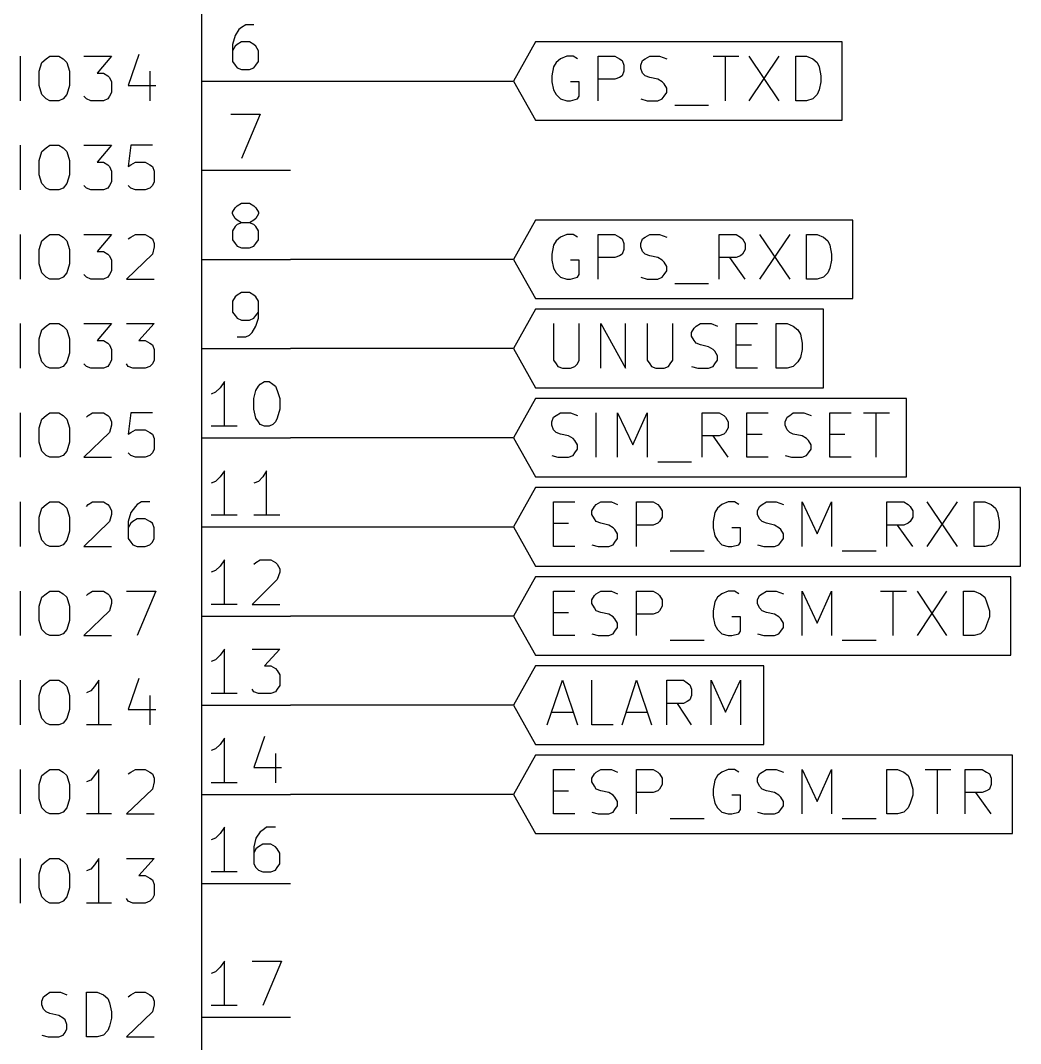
# Model space of a CAD drawing. Extents: x 10 to 410, y -287 to -10.
# Drawn here: x 147.24 to 175.74, y -230.62 to -201.47 of the extents above; entities that cross this region are included whole.
import ezdxf

# ---------------------------------------------------------------- set-up
doc = ezdxf.new("R2010")
doc.units = 0
doc.header["$MEASUREMENT"] = 0
for name, color, linetype in [('CYAN2', 4, 'CONTINUOUS'), ('GREEN2', 3, 'CONTINUOUS'), ('RED2', 1, 'CONTINUOUS')]:
    doc.layers.add(name, color=color, linetype=linetype)

msp = doc.modelspace()

# ---------------------------------------------------------------- linework, layer by layer
at = {"layer": 'CYAN2', "linetype": 'CONTINUOUS'}
for p, q in [((147.244, -203.759), (147.244, -202.489)), ((147.853, -202.667), (147.98, -202.565)), ((147.98, -202.565), (148.082, -202.489)), ((148.082, -202.489), (148.336, -202.489)), ((148.336, -202.489), (148.463, -202.565)), ((148.463, -202.565), (148.565, -202.667)), ((149.047, -202.489), (149.835, -202.489)), ((149.835, -202.489), (149.428, -202.971)), ((150.622, -202.438), (150.317, -203.327)), ((147.777, -202.921), (147.853, -202.667)), ((148.565, -202.667), (148.641, -202.921)), ((147.777, -203.327), (147.777, -202.921)), ((148.641, -202.921), (148.641, -203.327)), ((149.428, -202.971), (149.606, -202.971)), ((149.606, -202.971), (149.733, -203.048)), ((149.733, -203.048), (149.784, -203.098)), ((149.784, -203.098), (149.835, -203.225)), ((150.927, -202.921), (150.927, -203.759)), ((147.853, -203.581), (147.777, -203.327)), ((148.641, -203.327), (148.565, -203.581)), ((149.835, -203.225), (149.835, -203.53)), ((150.317, -203.327), (151.105, -203.327)), ((147.98, -203.708), (147.853, -203.581)), ((148.082, -203.759), (147.98, -203.708)), ((148.463, -203.708), (148.336, -203.759)), ((148.565, -203.581), (148.463, -203.708)), ((149.123, -203.708), (149.047, -203.632)), ((149.25, -203.759), (149.123, -203.708)), ((149.733, -203.708), (149.606, -203.759)), ((149.784, -203.632), (149.733, -203.708)), ((149.835, -203.53), (149.784, -203.632)), ((148.336, -203.759), (148.082, -203.759)), ((149.606, -203.759), (149.25, -203.759)), ((147.244, -206.299), (147.244, -205.029)), ((147.853, -205.207), (147.98, -205.105)), ((147.98, -205.105), (148.082, -205.029)), ((148.082, -205.029), (148.336, -205.029)), ((148.336, -205.029), (148.463, -205.105)), ((148.463, -205.105), (148.565, -205.207)), ((149.047, -205.029), (149.835, -205.029)), ((149.835, -205.029), (149.428, -205.511)), ((150.393, -205.029), (150.317, -205.638)), ((151.003, -205.029), (150.393, -205.029)), ((147.777, -205.461), (147.853, -205.207)), ((147.777, -205.867), (147.777, -205.461)), ((148.565, -205.207), (148.641, -205.461)), ((148.641, -205.461), (148.641, -205.867)), ((149.428, -205.511), (149.606, -205.511)), ((149.606, -205.511), (149.733, -205.588)), ((149.733, -205.588), (149.784, -205.638)), ((149.784, -205.638), (149.835, -205.765)), ((149.835, -205.765), (149.835, -206.07)), ((150.317, -205.638), (150.393, -205.588)), ((150.393, -205.588), (150.52, -205.511)), ((150.52, -205.511), (150.8, -205.511)), ((150.8, -205.511), (150.927, -205.588)), ((150.927, -205.588), (151.003, -205.638)), ((151.003, -205.638), (151.054, -205.765)), ((151.054, -205.765), (151.054, -206.07)), ((147.853, -206.121), (147.777, -205.867)), ((148.641, -205.867), (148.565, -206.121)), ((147.98, -206.248), (147.853, -206.121)), ((148.082, -206.299), (147.98, -206.248)), ((148.336, -206.299), (148.082, -206.299)), ((148.463, -206.248), (148.336, -206.299)), ((148.565, -206.121), (148.463, -206.248)), ((149.123, -206.248), (149.047, -206.172)), ((149.25, -206.299), (149.123, -206.248)), ((149.606, -206.299), (149.25, -206.299)), ((149.733, -206.248), (149.606, -206.299)), ((149.784, -206.172), (149.733, -206.248)), ((149.835, -206.07), (149.784, -206.172)), ((150.393, -206.248), (150.317, -206.172)), ((150.52, -206.299), (150.393, -206.248)), ((150.8, -206.299), (150.52, -206.299)), ((150.927, -206.248), (150.8, -206.299)), ((151.003, -206.172), (150.927, -206.248)), ((151.054, -206.07), (151.003, -206.172)), ((147.244, -208.839), (147.244, -207.569)), ((147.777, -208.001), (147.853, -207.747)), ((147.853, -207.747), (147.98, -207.645)), ((147.98, -207.645), (148.082, -207.569)), ((148.082, -207.569), (148.336, -207.569)), ((148.336, -207.569), (148.463, -207.645)), ((148.463, -207.645), (148.565, -207.747)), ((148.565, -207.747), (148.641, -208.001)), ((149.047, -207.569), (149.835, -207.569)), ((149.835, -207.569), (149.428, -208.051)), ((150.317, -207.696), (150.393, -207.645)), ((150.393, -207.645), (150.52, -207.569)), ((150.52, -207.569), (150.8, -207.569)), ((150.8, -207.569), (150.927, -207.645)), ((150.927, -207.645), (151.003, -207.696)), ((151.003, -207.696), (151.054, -207.823)), ((147.777, -208.407), (147.777, -208.001)), ((148.641, -208.001), (148.641, -208.407)), ((149.428, -208.051), (149.606, -208.051)), ((149.606, -208.051), (149.733, -208.128)), ((151.054, -207.924), (151.003, -208.128)), ((151.054, -207.823), (151.054, -207.924)), ((149.733, -208.128), (149.784, -208.178)), ((149.784, -208.178), (149.835, -208.305)), ((149.835, -208.305), (149.835, -208.61)), ((151.003, -208.128), (150.266, -208.839)), ((147.853, -208.661), (147.777, -208.407)), ((147.98, -208.788), (147.853, -208.661)), ((148.565, -208.661), (148.463, -208.788)), ((148.641, -208.407), (148.565, -208.661)), ((149.835, -208.61), (149.784, -208.712)), ((148.082, -208.839), (147.98, -208.788)), ((148.336, -208.839), (148.082, -208.839)), ((148.463, -208.788), (148.336, -208.839)), ((149.123, -208.788), (149.047, -208.712)), ((149.25, -208.839), (149.123, -208.788)), ((149.606, -208.839), (149.25, -208.839)), ((149.733, -208.788), (149.606, -208.839)), ((149.784, -208.712), (149.733, -208.788)), ((150.266, -208.839), (151.054, -208.839)), ((147.244, -211.379), (147.244, -210.109)), ((147.98, -210.185), (148.082, -210.109)), ((148.082, -210.109), (148.336, -210.109)), ((148.336, -210.109), (148.463, -210.185)), ((149.047, -210.109), (149.835, -210.109)), ((149.835, -210.109), (149.428, -210.591)), ((150.266, -210.109), (151.054, -210.109)), ((151.054, -210.109), (150.622, -210.591)), ((147.777, -210.541), (147.853, -210.287)), ((147.853, -210.287), (147.98, -210.185)), ((148.463, -210.185), (148.565, -210.287)), ((148.565, -210.287), (148.641, -210.541)), ((147.777, -210.947), (147.777, -210.541)), ((148.641, -210.541), (148.641, -210.947)), ((149.428, -210.591), (149.606, -210.591)), ((149.606, -210.591), (149.733, -210.668)), ((149.733, -210.668), (149.784, -210.718)), ((149.784, -210.718), (149.835, -210.845)), ((150.622, -210.591), (150.8, -210.591)), ((150.8, -210.591), (150.927, -210.668)), ((150.927, -210.668), (151.003, -210.718)), ((151.003, -210.718), (151.054, -210.845)), ((147.853, -211.201), (147.777, -210.947)), ((148.641, -210.947), (148.565, -211.201)), ((149.835, -210.845), (149.835, -211.15)), ((151.054, -210.845), (151.054, -211.15)), ((147.98, -211.328), (147.853, -211.201)), ((148.565, -211.201), (148.463, -211.328)), ((149.123, -211.328), (149.047, -211.252)), ((149.784, -211.252), (149.733, -211.328)), ((149.835, -211.15), (149.784, -211.252)), ((150.317, -211.328), (150.266, -211.252)), ((151.003, -211.252), (150.927, -211.328)), ((151.054, -211.15), (151.003, -211.252)), ((148.082, -211.379), (147.98, -211.328)), ((148.336, -211.379), (148.082, -211.379)), ((148.463, -211.328), (148.336, -211.379)), ((149.25, -211.379), (149.123, -211.328)), ((149.606, -211.379), (149.25, -211.379)), ((149.733, -211.328), (149.606, -211.379)), ((150.444, -211.379), (150.317, -211.328)), ((150.8, -211.379), (150.444, -211.379)), ((150.927, -211.328), (150.8, -211.379)), ((147.244, -213.919), (147.244, -212.649)), ((147.853, -212.827), (147.98, -212.725)), ((147.98, -212.725), (148.082, -212.649)), ((148.082, -212.649), (148.336, -212.649)), ((148.336, -212.649), (148.463, -212.725)), ((148.463, -212.725), (148.565, -212.827)), ((149.123, -212.776), (149.174, -212.725)), ((149.174, -212.725), (149.301, -212.649)), ((149.301, -212.649), (149.606, -212.649)), ((149.606, -212.649), (149.733, -212.725)), ((149.733, -212.725), (149.784, -212.776)), ((150.393, -212.649), (150.317, -213.258)), ((151.003, -212.649), (150.393, -212.649)), ((147.777, -213.081), (147.853, -212.827)), ((148.565, -212.827), (148.641, -213.081)), ((149.784, -212.776), (149.835, -212.903)), ((149.835, -213.004), (149.784, -213.208)), ((149.835, -212.903), (149.835, -213.004)), ((147.777, -213.487), (147.777, -213.081)), ((148.641, -213.081), (148.641, -213.487)), ((149.784, -213.208), (149.047, -213.919)), ((150.317, -213.258), (150.393, -213.208)), ((150.393, -213.208), (150.52, -213.131)), ((150.52, -213.131), (150.8, -213.131)), ((150.8, -213.131), (150.927, -213.208)), ((150.927, -213.208), (151.003, -213.258)), ((151.003, -213.258), (151.054, -213.385)), ((147.853, -213.741), (147.777, -213.487)), ((148.641, -213.487), (148.565, -213.741)), ((151.054, -213.385), (151.054, -213.69)), ((147.98, -213.868), (147.853, -213.741)), ((148.082, -213.919), (147.98, -213.868)), ((148.336, -213.919), (148.082, -213.919)), ((148.463, -213.868), (148.336, -213.919)), ((148.565, -213.741), (148.463, -213.868)), ((149.047, -213.919), (149.835, -213.919)), ((150.393, -213.868), (150.317, -213.792)), ((150.52, -213.919), (150.393, -213.868)), ((150.8, -213.919), (150.52, -213.919)), ((150.927, -213.868), (150.8, -213.919)), ((151.003, -213.792), (150.927, -213.868)), ((151.054, -213.69), (151.003, -213.792)), ((147.244, -216.459), (147.244, -215.189)), ((147.777, -215.621), (147.853, -215.367)), ((147.853, -215.367), (147.98, -215.265)), ((147.98, -215.265), (148.082, -215.189)), ((148.082, -215.189), (148.336, -215.189)), ((148.336, -215.189), (148.463, -215.265)), ((148.463, -215.265), (148.565, -215.367)), ((148.565, -215.367), (148.641, -215.621)), ((149.123, -215.316), (149.174, -215.265)), ((149.174, -215.265), (149.301, -215.189)), ((149.301, -215.189), (149.606, -215.189)), ((149.606, -215.189), (149.733, -215.265)), ((149.733, -215.265), (149.784, -215.316)), ((149.784, -215.316), (149.835, -215.443)), ((150.52, -215.316), (150.393, -215.494)), ((150.571, -215.265), (150.52, -215.316)), ((150.698, -215.189), (150.571, -215.265)), ((150.927, -215.189), (150.698, -215.189)), ((147.777, -216.027), (147.777, -215.621)), ((148.641, -215.621), (148.641, -216.027)), ((149.835, -215.544), (149.784, -215.748)), ((149.835, -215.443), (149.835, -215.544)), ((150.393, -215.494), (150.317, -215.748)), ((150.571, -215.671), (150.444, -215.748)), ((150.8, -215.671), (150.571, -215.671)), ((150.927, -215.748), (150.8, -215.671)), ((149.784, -215.748), (149.047, -216.459)), ((150.317, -215.748), (150.317, -216.23)), ((150.393, -215.798), (150.317, -215.925)), ((150.444, -215.748), (150.393, -215.798)), ((151.003, -215.798), (150.927, -215.748)), ((151.054, -215.925), (151.003, -215.798)), ((151.054, -216.23), (151.054, -215.925)), ((147.853, -216.281), (147.777, -216.027)), ((148.641, -216.027), (148.565, -216.281)), ((150.317, -216.23), (150.393, -216.332)), ((151.003, -216.332), (151.054, -216.23)), ((147.98, -216.408), (147.853, -216.281)), ((148.082, -216.459), (147.98, -216.408)), ((148.336, -216.459), (148.082, -216.459)), ((148.463, -216.408), (148.336, -216.459)), ((148.565, -216.281), (148.463, -216.408)), ((149.047, -216.459), (149.835, -216.459)), ((150.393, -216.332), (150.444, -216.408)), ((150.444, -216.408), (150.571, -216.459)), ((150.571, -216.459), (150.8, -216.459)), ((150.8, -216.459), (150.927, -216.408)), ((150.927, -216.408), (151.003, -216.332)), ((147.244, -218.999), (147.244, -217.729)), ((147.777, -218.161), (147.853, -217.907)), ((147.853, -217.907), (147.98, -217.805)), ((147.98, -217.805), (148.082, -217.729)), ((148.082, -217.729), (148.336, -217.729)), ((148.336, -217.729), (148.463, -217.805)), ((148.463, -217.805), (148.565, -217.907)), ((148.565, -217.907), (148.641, -218.161)), ((149.123, -217.856), (149.174, -217.805)), ((149.174, -217.805), (149.301, -217.729)), ((149.301, -217.729), (149.606, -217.729)), ((149.606, -217.729), (149.733, -217.805)), ((149.733, -217.805), (149.784, -217.856)), ((149.784, -217.856), (149.835, -217.983)), ((149.835, -217.983), (149.835, -218.084)), ((150.266, -217.729), (151.105, -217.729)), ((151.105, -217.729), (150.571, -218.999)), ((147.777, -218.567), (147.777, -218.161)), ((148.641, -218.161), (148.641, -218.567)), ((149.784, -218.288), (149.047, -218.999)), ((149.835, -218.084), (149.784, -218.288)), ((147.853, -218.821), (147.777, -218.567)), ((148.641, -218.567), (148.565, -218.821)), ((147.98, -218.948), (147.853, -218.821)), ((148.565, -218.821), (148.463, -218.948)), ((148.082, -218.999), (147.98, -218.948)), ((148.336, -218.999), (148.082, -218.999)), ((148.463, -218.948), (148.336, -218.999)), ((149.047, -218.999), (149.835, -218.999)), ((147.244, -221.539), (147.244, -220.269)), ((147.853, -220.447), (147.98, -220.345)), ((147.98, -220.345), (148.082, -220.269)), ((148.082, -220.269), (148.336, -220.269)), ((148.336, -220.269), (148.463, -220.345)), ((148.463, -220.345), (148.565, -220.447)), ((149.479, -220.269), (149.352, -220.447)), ((149.479, -221.539), (149.479, -220.269)), ((150.622, -220.218), (150.317, -221.107)), ((147.777, -220.701), (147.853, -220.447)), ((148.565, -220.447), (148.641, -220.701)), ((149.25, -220.574), (149.123, -220.624)), ((149.352, -220.447), (149.25, -220.574)), ((147.777, -221.107), (147.777, -220.701)), ((148.641, -220.701), (148.641, -221.107)), ((150.927, -220.701), (150.927, -221.539)), ((147.853, -221.361), (147.777, -221.107)), ((148.641, -221.107), (148.565, -221.361)), ((150.317, -221.107), (151.105, -221.107)), ((147.98, -221.488), (147.853, -221.361)), ((148.082, -221.539), (147.98, -221.488)), ((148.463, -221.488), (148.336, -221.539)), ((148.565, -221.361), (148.463, -221.488)), ((148.336, -221.539), (148.082, -221.539)), ((149.835, -221.539), (149.123, -221.539)), ((147.244, -224.079), (147.244, -222.809)), ((147.853, -222.987), (147.98, -222.885)), ((147.98, -222.885), (148.082, -222.809)), ((148.082, -222.809), (148.336, -222.809)), ((148.336, -222.809), (148.463, -222.885)), ((148.463, -222.885), (148.565, -222.987)), ((149.479, -222.809), (149.352, -222.987)), ((149.479, -224.079), (149.479, -222.809)), ((150.317, -222.936), (150.393, -222.885)), ((150.393, -222.885), (150.52, -222.809)), ((150.52, -222.809), (150.8, -222.809)), ((150.8, -222.809), (150.927, -222.885)), ((150.927, -222.885), (151.003, -222.936)), ((151.003, -222.936), (151.054, -223.063)), ((147.777, -223.241), (147.853, -222.987)), ((147.777, -223.647), (147.777, -223.241)), ((148.565, -222.987), (148.641, -223.241)), ((148.641, -223.241), (148.641, -223.647)), ((149.25, -223.114), (149.123, -223.164)), ((149.352, -222.987), (149.25, -223.114)), ((151.054, -223.164), (151.003, -223.368)), ((151.054, -223.063), (151.054, -223.164)), ((151.003, -223.368), (150.266, -224.079)), ((147.853, -223.901), (147.777, -223.647)), ((148.641, -223.647), (148.565, -223.901)), ((147.98, -224.028), (147.853, -223.901)), ((148.082, -224.079), (147.98, -224.028)), ((148.336, -224.079), (148.082, -224.079)), ((148.463, -224.028), (148.336, -224.079)), ((148.565, -223.901), (148.463, -224.028)), ((149.835, -224.079), (149.123, -224.079)), ((150.266, -224.079), (151.054, -224.079)), ((147.244, -226.619), (147.244, -225.349)), ((147.777, -225.781), (147.853, -225.527)), ((147.853, -225.527), (147.98, -225.425)), ((147.98, -225.425), (148.082, -225.349)), ((148.082, -225.349), (148.336, -225.349)), ((148.336, -225.349), (148.463, -225.425)), ((148.463, -225.425), (148.565, -225.527)), ((148.565, -225.527), (148.641, -225.781)), ((149.352, -225.527), (149.25, -225.654)), ((149.479, -225.349), (149.352, -225.527)), ((149.479, -226.619), (149.479, -225.349)), ((150.266, -225.349), (151.054, -225.349)), ((151.054, -225.349), (150.622, -225.831)), ((147.777, -226.187), (147.777, -225.781)), ((148.641, -225.781), (148.641, -226.187)), ((149.25, -225.654), (149.123, -225.704)), ((150.622, -225.831), (150.8, -225.831)), ((150.8, -225.831), (150.927, -225.908)), ((150.927, -225.908), (151.003, -225.958)), ((151.003, -225.958), (151.054, -226.085)), ((151.054, -226.085), (151.054, -226.39)), ((147.853, -226.441), (147.777, -226.187)), ((147.98, -226.568), (147.853, -226.441)), ((148.565, -226.441), (148.463, -226.568)), ((148.641, -226.187), (148.565, -226.441)), ((151.054, -226.39), (151.003, -226.492)), ((148.082, -226.619), (147.98, -226.568)), ((148.336, -226.619), (148.082, -226.619)), ((148.463, -226.568), (148.336, -226.619)), ((149.835, -226.619), (149.123, -226.619)), ((150.317, -226.568), (150.266, -226.492)), ((150.444, -226.619), (150.317, -226.568)), ((150.8, -226.619), (150.444, -226.619)), ((150.927, -226.568), (150.8, -226.619)), ((151.003, -226.492), (150.927, -226.568)), ((147.853, -229.413), (147.904, -229.286)), ((147.904, -229.286), (147.98, -229.235)), ((147.98, -229.235), (148.082, -229.159)), ((148.082, -229.159), (148.387, -229.159)), ((148.387, -229.159), (148.565, -229.235)), ((149.123, -230.429), (149.123, -229.159)), ((149.123, -229.159), (149.428, -229.159)), ((149.428, -229.159), (149.606, -229.235)), ((149.606, -229.235), (149.733, -229.337)), ((149.733, -229.337), (149.784, -229.464)), ((150.317, -229.286), (150.393, -229.235)), ((150.393, -229.235), (150.52, -229.159)), ((150.52, -229.159), (150.8, -229.159)), ((150.8, -229.159), (150.927, -229.235)), ((150.927, -229.235), (151.003, -229.286)), ((151.003, -229.286), (151.054, -229.413)), ((147.853, -229.514), (147.853, -229.413)), ((147.904, -229.641), (147.853, -229.514)), ((147.98, -229.718), (147.904, -229.641)), ((149.784, -229.464), (149.835, -229.718)), ((151.054, -229.514), (151.003, -229.718)), ((151.054, -229.413), (151.054, -229.514)), ((148.082, -229.768), (147.98, -229.718)), ((148.336, -229.819), (148.082, -229.768)), ((148.463, -229.895), (148.336, -229.819)), ((148.514, -229.946), (148.463, -229.895)), ((148.565, -230.073), (148.514, -229.946)), ((149.835, -229.895), (149.784, -230.124)), ((149.835, -229.718), (149.835, -229.895)), ((151.003, -229.718), (150.266, -230.429)), ((148.514, -230.302), (148.565, -230.2)), ((148.565, -230.2), (148.565, -230.073)), ((149.733, -230.251), (149.606, -230.378)), ((149.784, -230.124), (149.733, -230.251)), ((147.853, -230.378), (148.031, -230.429)), ((148.031, -230.429), (148.336, -230.429)), ((148.336, -230.429), (148.463, -230.378)), ((148.463, -230.378), (148.514, -230.302)), ((149.428, -230.429), (149.123, -230.429)), ((149.606, -230.378), (149.428, -230.429)), ((150.266, -230.429), (151.054, -230.429))]:
    msp.add_line(p, q, dxfattribs=at)
at = {"layer": 'GREEN2', "linetype": 'CONTINUOUS'}
for p, q in [((154.94, -203.2), (161.29, -203.2)), ((161.29, -208.28), (154.94, -208.28)), ((161.29, -210.82), (154.94, -210.82)), ((161.29, -213.36), (154.94, -213.36)), ((154.94, -215.9), (161.29, -215.9)), ((161.29, -218.44), (154.94, -218.44)), ((161.29, -220.98), (154.94, -220.98)), ((161.29, -223.52), (154.94, -223.52))]:
    msp.add_line(p, q, dxfattribs=at)
at = {"layer": 'RED2', "linetype": 'CONTINUOUS'}
for p, q in [((152.4, -186.69), (152.4, -242.57)), ((153.543, -201.676), (153.467, -201.727)), ((153.67, -201.6), (153.543, -201.676)), ((153.899, -201.6), (153.67, -201.6)), ((153.365, -201.905), (153.289, -202.159)), ((153.467, -201.727), (153.365, -201.905)), ((153.289, -202.159), (153.289, -202.641)), ((153.365, -202.209), (153.289, -202.336)), ((153.416, -202.159), (153.365, -202.209)), ((153.543, -202.082), (153.416, -202.159)), ((153.772, -202.082), (153.543, -202.082)), ((153.899, -202.159), (153.772, -202.082)), ((153.949, -202.209), (153.899, -202.159)), ((154.026, -202.336), (153.949, -202.209)), ((161.925, -202.082), (161.29, -203.2)), ((170.663, -202.082), (161.925, -202.082)), ((170.663, -203.2), (170.663, -202.082)), ((154.026, -202.641), (154.026, -202.336)), ((162.636, -202.565), (162.509, -202.667)), ((162.814, -202.489), (162.636, -202.565)), ((162.992, -202.489), (162.814, -202.489)), ((163.119, -202.565), (162.992, -202.489)), ((163.703, -203.759), (163.703, -202.489)), ((163.703, -202.489), (164.186, -202.489)), ((164.186, -202.489), (164.313, -202.565)), ((164.313, -202.565), (164.389, -202.616)), ((164.973, -202.616), (165.049, -202.565)), ((165.049, -202.565), (165.176, -202.489)), ((165.176, -202.489), (165.456, -202.489)), ((165.456, -202.489), (165.659, -202.565)), ((166.98, -202.489), (167.716, -202.489)), ((167.335, -203.759), (167.335, -202.489)), ((167.996, -202.489), (168.859, -203.759)), ((168.859, -202.489), (167.996, -203.759)), ((169.342, -203.759), (169.342, -202.489)), ((169.342, -202.489), (169.647, -202.489)), ((169.647, -202.489), (169.824, -202.565)), ((169.824, -202.565), (169.951, -202.667)), ((153.289, -202.641), (153.365, -202.743)), ((153.365, -202.743), (153.416, -202.819)), ((153.416, -202.819), (153.543, -202.87)), ((153.772, -202.87), (153.899, -202.819)), ((153.899, -202.819), (153.949, -202.743)), ((153.949, -202.743), (154.026, -202.641)), ((162.433, -202.794), (162.382, -203.048)), ((162.509, -202.667), (162.433, -202.794)), ((164.389, -202.616), (164.44, -202.743)), ((164.44, -202.743), (164.44, -202.921)), ((164.922, -202.743), (164.973, -202.616)), ((164.922, -202.844), (164.922, -202.743)), ((164.973, -202.971), (164.922, -202.844)), ((169.951, -202.667), (170.002, -202.794)), ((170.002, -202.794), (170.053, -203.048)), ((153.543, -202.87), (153.772, -202.87)), ((162.382, -203.048), (162.382, -203.225)), ((164.186, -203.149), (163.703, -203.149)), ((164.313, -203.098), (164.186, -203.149)), ((164.389, -203.048), (164.313, -203.098)), ((164.44, -202.921), (164.389, -203.048)), ((165.049, -203.048), (164.973, -202.971)), ((165.176, -203.098), (165.049, -203.048)), ((165.405, -203.149), (165.176, -203.098)), ((165.532, -203.225), (165.405, -203.149)), ((170.053, -203.048), (170.053, -203.225)), ((152.4, -203.2), (154.94, -203.2)), ((161.29, -203.2), (161.925, -204.318)), ((162.382, -203.225), (162.433, -203.454)), ((163.17, -203.225), (162.916, -203.225)), ((163.17, -203.632), (163.17, -203.225)), ((165.583, -203.276), (165.532, -203.225)), ((165.659, -203.403), (165.583, -203.276)), ((165.659, -203.53), (165.659, -203.403)), ((170.053, -203.225), (170.002, -203.454)), ((170.663, -204.318), (170.663, -203.2)), ((162.433, -203.454), (162.509, -203.581)), ((162.509, -203.581), (162.636, -203.708)), ((162.636, -203.708), (162.814, -203.759)), ((162.916, -203.759), (163.119, -203.708)), ((163.119, -203.708), (163.17, -203.632)), ((164.922, -203.708), (165.1, -203.759)), ((165.405, -203.759), (165.532, -203.708)), ((165.532, -203.708), (165.583, -203.632)), ((165.583, -203.632), (165.659, -203.53)), ((169.824, -203.708), (169.647, -203.759)), ((169.951, -203.581), (169.824, -203.708)), ((170.002, -203.454), (169.951, -203.581)), ((162.814, -203.759), (162.916, -203.759)), ((165.1, -203.759), (165.405, -203.759)), ((165.887, -203.886), (166.853, -203.886)), ((169.647, -203.759), (169.342, -203.759)), ((153.238, -204.14), (154.076, -204.14)), ((154.076, -204.14), (153.543, -205.41)), ((161.925, -204.318), (170.663, -204.318)), ((152.4, -205.74), (154.94, -205.74)), ((153.289, -206.934), (153.365, -206.807)), ((153.289, -206.985), (153.289, -206.934)), ((153.365, -206.807), (153.416, -206.756)), ((153.416, -206.756), (153.543, -206.68)), ((153.543, -206.68), (153.772, -206.68)), ((153.772, -206.68), (153.899, -206.756)), ((153.899, -206.756), (153.949, -206.807)), ((153.949, -206.807), (154.026, -206.934)), ((154.026, -206.934), (154.026, -206.985)), ((153.365, -207.112), (153.289, -206.985)), ((153.416, -207.162), (153.365, -207.112)), ((153.543, -207.239), (153.416, -207.162)), ((153.899, -207.162), (153.772, -207.239)), ((153.949, -207.112), (153.899, -207.162)), ((154.026, -206.985), (153.949, -207.112)), ((161.925, -207.162), (161.29, -208.28)), ((170.967, -207.162), (161.925, -207.162)), ((170.967, -208.28), (170.967, -207.162)), ((153.365, -207.34), (153.289, -207.467)), ((153.289, -207.467), (153.289, -207.721)), ((153.416, -207.289), (153.365, -207.34)), ((153.543, -207.239), (153.416, -207.289)), ((153.772, -207.239), (153.543, -207.239)), ((153.899, -207.289), (153.772, -207.239)), ((153.949, -207.34), (153.899, -207.289)), ((154.026, -207.467), (153.949, -207.34)), ((154.026, -207.721), (154.026, -207.467)), ((153.289, -207.721), (153.365, -207.823)), ((153.949, -207.823), (154.026, -207.721)), ((162.509, -207.747), (162.433, -207.874)), ((162.636, -207.645), (162.509, -207.747)), ((162.814, -207.569), (162.636, -207.645)), ((162.992, -207.569), (162.814, -207.569)), ((163.119, -207.645), (162.992, -207.569)), ((163.703, -208.839), (163.703, -207.569)), ((163.703, -207.569), (164.186, -207.569)), ((164.186, -207.569), (164.313, -207.645)), ((164.313, -207.645), (164.389, -207.696)), ((164.389, -207.696), (164.44, -207.823)), ((164.922, -207.823), (164.973, -207.696)), ((164.973, -207.696), (165.049, -207.645)), ((165.049, -207.645), (165.176, -207.569)), ((165.176, -207.569), (165.456, -207.569)), ((165.456, -207.569), (165.659, -207.645)), ((167.157, -208.839), (167.157, -207.569)), ((167.157, -207.569), (167.64, -207.569)), ((167.64, -207.569), (167.767, -207.645)), ((167.767, -207.645), (167.818, -207.696)), ((167.818, -207.696), (167.894, -207.823)), ((168.3, -207.569), (169.164, -208.839)), ((169.164, -207.569), (168.3, -208.839)), ((169.647, -208.839), (169.647, -207.569)), ((169.647, -207.569), (169.951, -207.569)), ((169.951, -207.569), (170.129, -207.645)), ((170.129, -207.645), (170.256, -207.747)), ((170.256, -207.747), (170.307, -207.874)), ((153.365, -207.823), (153.416, -207.899)), ((153.416, -207.899), (153.543, -207.95)), ((153.543, -207.95), (153.772, -207.95)), ((153.772, -207.95), (153.899, -207.899)), ((153.899, -207.899), (153.949, -207.823)), ((162.433, -207.874), (162.382, -208.128)), ((164.44, -208.001), (164.389, -208.128)), ((164.44, -207.823), (164.44, -208.001)), ((164.922, -207.924), (164.922, -207.823)), ((164.973, -208.051), (164.922, -207.924)), ((165.049, -208.128), (164.973, -208.051)), ((167.894, -208.001), (167.818, -208.128)), ((167.894, -207.823), (167.894, -208.001)), ((170.307, -207.874), (170.358, -208.128)), ((152.4, -208.28), (154.94, -208.28)), ((161.29, -208.28), (161.925, -209.398)), ((162.382, -208.128), (162.382, -208.305)), ((162.382, -208.305), (162.433, -208.534)), ((163.17, -208.305), (162.916, -208.305)), ((163.17, -208.712), (163.17, -208.305)), ((164.186, -208.229), (163.703, -208.229)), ((164.313, -208.178), (164.186, -208.229)), ((164.389, -208.128), (164.313, -208.178)), ((165.176, -208.178), (165.049, -208.128)), ((165.405, -208.229), (165.176, -208.178)), ((165.532, -208.305), (165.405, -208.229)), ((165.583, -208.356), (165.532, -208.305)), ((165.659, -208.483), (165.583, -208.356)), ((167.64, -208.229), (167.157, -208.229)), ((167.894, -208.839), (167.462, -208.229)), ((167.767, -208.178), (167.64, -208.229)), ((167.818, -208.128), (167.767, -208.178)), ((170.358, -208.305), (170.307, -208.534)), ((170.358, -208.128), (170.358, -208.305)), ((170.967, -209.398), (170.967, -208.28)), ((162.433, -208.534), (162.509, -208.661)), ((162.509, -208.661), (162.636, -208.788)), ((165.583, -208.712), (165.659, -208.61)), ((165.659, -208.61), (165.659, -208.483)), ((170.256, -208.661), (170.129, -208.788)), ((170.307, -208.534), (170.256, -208.661)), ((162.636, -208.788), (162.814, -208.839)), ((162.814, -208.839), (162.916, -208.839)), ((162.916, -208.839), (163.119, -208.788)), ((163.119, -208.788), (163.17, -208.712)), ((164.922, -208.788), (165.1, -208.839)), ((165.1, -208.839), (165.405, -208.839)), ((165.405, -208.839), (165.532, -208.788)), ((165.532, -208.788), (165.583, -208.712)), ((165.887, -208.966), (166.853, -208.966)), ((169.951, -208.839), (169.647, -208.839)), ((170.129, -208.788), (169.951, -208.839)), ((153.543, -209.22), (153.416, -209.296)), ((153.772, -209.22), (153.543, -209.22)), ((153.899, -209.296), (153.772, -209.22)), ((153.365, -209.347), (153.289, -209.474)), ((153.289, -209.474), (153.289, -209.779)), ((153.416, -209.296), (153.365, -209.347)), ((153.949, -209.347), (153.899, -209.296)), ((154.026, -209.474), (153.949, -209.347)), ((154.026, -209.956), (154.026, -209.474)), ((161.925, -209.398), (170.967, -209.398)), ((153.289, -209.779), (153.365, -209.88)), ((153.949, -209.88), (154.026, -209.779)), ((161.925, -209.702), (161.29, -210.82)), ((170.129, -209.702), (161.925, -209.702)), ((170.129, -210.82), (170.129, -209.702)), ((153.365, -209.88), (153.416, -209.956)), ((153.416, -209.956), (153.543, -210.007)), ((153.543, -210.007), (153.772, -210.007)), ((153.772, -210.007), (153.899, -209.956)), ((153.899, -209.956), (153.949, -209.88)), ((153.949, -210.185), (154.026, -209.956)), ((162.433, -210.109), (162.433, -211.15)), ((163.17, -211.15), (163.17, -210.109)), ((163.779, -211.379), (163.779, -210.109)), ((163.779, -210.109), (164.49, -211.379)), ((164.49, -211.379), (164.49, -210.109)), ((165.1, -210.109), (165.1, -211.15)), ((165.837, -211.15), (165.837, -210.109)), ((166.497, -210.185), (166.624, -210.109)), ((166.624, -210.109), (166.929, -210.109)), ((166.929, -210.109), (167.107, -210.185)), ((167.64, -211.379), (167.64, -210.109)), ((167.64, -210.109), (168.25, -210.109)), ((168.783, -211.379), (168.783, -210.109)), ((168.783, -210.109), (169.088, -210.109)), ((169.088, -210.109), (169.266, -210.185)), ((153.772, -210.439), (153.848, -210.363)), ((153.848, -210.363), (153.949, -210.185)), ((166.37, -210.363), (166.446, -210.236)), ((166.37, -210.464), (166.37, -210.363)), ((166.446, -210.236), (166.497, -210.185)), ((169.266, -210.185), (169.393, -210.287)), ((169.393, -210.287), (169.469, -210.414)), ((169.469, -210.414), (169.52, -210.668)), ((153.416, -210.49), (153.67, -210.49)), ((153.67, -210.49), (153.772, -210.439)), ((166.446, -210.591), (166.37, -210.464)), ((166.497, -210.668), (166.446, -210.591)), ((166.624, -210.718), (166.497, -210.668)), ((166.853, -210.769), (166.624, -210.718)), ((167.64, -210.718), (168.072, -210.718)), ((169.52, -210.668), (169.52, -210.845)), ((152.4, -210.82), (154.94, -210.82)), ((161.29, -210.82), (161.925, -211.938)), ((166.98, -210.845), (166.853, -210.769)), ((167.03, -210.896), (166.98, -210.845)), ((167.107, -211.023), (167.03, -210.896)), ((169.52, -210.845), (169.469, -211.074)), ((170.129, -211.938), (170.129, -210.82)), ((162.433, -211.15), (162.509, -211.252)), ((162.509, -211.252), (162.56, -211.328)), ((163.043, -211.328), (163.119, -211.252)), ((163.119, -211.252), (163.17, -211.15)), ((165.1, -211.15), (165.176, -211.252)), ((165.176, -211.252), (165.227, -211.328)), ((165.71, -211.328), (165.76, -211.252)), ((165.76, -211.252), (165.837, -211.15)), ((166.98, -211.328), (167.03, -211.252)), ((167.03, -211.252), (167.107, -211.15)), ((167.107, -211.15), (167.107, -211.023)), ((169.393, -211.201), (169.266, -211.328)), ((169.469, -211.074), (169.393, -211.201)), ((162.56, -211.328), (162.687, -211.379)), ((162.687, -211.379), (162.916, -211.379)), ((162.916, -211.379), (163.043, -211.328)), ((165.227, -211.328), (165.354, -211.379)), ((165.354, -211.379), (165.583, -211.379)), ((165.583, -211.379), (165.71, -211.328)), ((166.37, -211.328), (166.548, -211.379)), ((166.548, -211.379), (166.853, -211.379)), ((166.853, -211.379), (166.98, -211.328)), ((168.25, -211.379), (167.64, -211.379)), ((169.088, -211.379), (168.783, -211.379)), ((169.266, -211.328), (169.088, -211.379)), ((153.06, -211.76), (152.933, -211.938)), ((153.06, -213.03), (153.06, -211.76)), ((153.949, -212.014), (154.026, -211.887)), ((154.026, -211.887), (154.076, -211.836)), ((154.076, -211.836), (154.203, -211.76)), ((154.203, -211.76), (154.33, -211.76)), ((154.33, -211.76), (154.432, -211.836)), ((154.432, -211.836), (154.508, -211.887)), ((154.508, -211.887), (154.559, -212.014)), ((152.806, -212.065), (152.679, -212.115)), ((152.933, -211.938), (152.806, -212.065)), ((153.899, -212.242), (153.949, -212.014)), ((154.559, -212.014), (154.635, -212.242)), ((161.925, -211.938), (170.129, -211.938)), ((153.899, -212.547), (153.899, -212.242)), ((154.635, -212.242), (154.635, -212.547)), ((161.925, -212.242), (161.29, -213.36)), ((172.491, -212.242), (161.925, -212.242)), ((172.491, -213.36), (172.491, -212.242)), ((153.949, -212.801), (153.899, -212.547)), ((154.635, -212.547), (154.559, -212.801)), ((162.433, -212.776), (162.509, -212.725)), ((162.509, -212.725), (162.636, -212.649)), ((162.636, -212.649), (162.916, -212.649)), ((162.916, -212.649), (163.119, -212.725)), ((163.652, -213.919), (163.652, -212.649)), ((164.262, -213.919), (164.262, -212.649)), ((164.262, -212.649), (164.694, -213.563)), ((164.694, -213.563), (165.1, -212.649)), ((165.1, -212.649), (165.1, -213.919)), ((166.675, -213.919), (166.675, -212.649)), ((166.675, -212.649), (167.157, -212.649)), ((167.157, -212.649), (167.284, -212.725)), ((167.284, -212.725), (167.335, -212.776)), ((167.945, -213.919), (167.945, -212.649)), ((167.945, -212.649), (168.554, -212.649)), ((169.088, -212.776), (169.164, -212.725)), ((169.164, -212.725), (169.266, -212.649)), ((169.266, -212.649), (169.57, -212.649)), ((169.57, -212.649), (169.774, -212.725)), ((170.307, -213.919), (170.307, -212.649)), ((170.307, -212.649), (170.917, -212.649)), ((171.272, -212.649), (172.009, -212.649)), ((171.628, -213.919), (171.628, -212.649)), ((153.416, -213.03), (152.679, -213.03)), ((154.026, -212.903), (153.949, -212.801)), ((154.076, -212.979), (154.026, -212.903)), ((154.203, -213.03), (154.076, -212.979)), ((154.33, -213.03), (154.203, -213.03)), ((154.432, -212.979), (154.33, -213.03)), ((154.508, -212.903), (154.432, -212.979)), ((154.559, -212.801), (154.508, -212.903)), ((162.382, -212.903), (162.433, -212.776)), ((162.382, -213.004), (162.382, -212.903)), ((162.433, -213.131), (162.382, -213.004)), ((167.335, -212.776), (167.411, -212.903)), ((167.411, -212.903), (167.411, -213.081)), ((169.037, -212.903), (169.088, -212.776)), ((169.037, -213.004), (169.037, -212.903)), ((169.088, -213.131), (169.037, -213.004)), ((162.509, -213.208), (162.433, -213.131)), ((162.636, -213.258), (162.509, -213.208)), ((162.865, -213.309), (162.636, -213.258)), ((162.992, -213.385), (162.865, -213.309)), ((167.157, -213.309), (166.675, -213.309)), ((167.411, -213.919), (166.98, -213.309)), ((167.284, -213.258), (167.157, -213.309)), ((167.335, -213.208), (167.284, -213.258)), ((167.411, -213.081), (167.335, -213.208)), ((167.945, -213.258), (168.377, -213.258)), ((169.164, -213.208), (169.088, -213.131)), ((169.266, -213.258), (169.164, -213.208)), ((169.52, -213.309), (169.266, -213.258)), ((169.647, -213.385), (169.52, -213.309)), ((170.307, -213.258), (170.739, -213.258)), ((152.4, -213.36), (154.94, -213.36)), ((161.29, -213.36), (161.925, -214.478)), ((163.043, -213.436), (162.992, -213.385)), ((163.119, -213.563), (163.043, -213.436)), ((163.119, -213.69), (163.119, -213.563)), ((169.697, -213.436), (169.647, -213.385)), ((169.774, -213.563), (169.697, -213.436)), ((169.774, -213.69), (169.774, -213.563)), ((172.491, -214.478), (172.491, -213.36)), ((162.382, -213.868), (162.56, -213.919)), ((162.56, -213.919), (162.865, -213.919)), ((162.865, -213.919), (162.992, -213.868)), ((162.992, -213.868), (163.043, -213.792)), ((163.043, -213.792), (163.119, -213.69)), ((168.554, -213.919), (167.945, -213.919)), ((169.037, -213.868), (169.215, -213.919)), ((169.215, -213.919), (169.52, -213.919)), ((169.52, -213.919), (169.647, -213.868)), ((169.647, -213.868), (169.697, -213.792)), ((169.697, -213.792), (169.774, -213.69)), ((170.917, -213.919), (170.307, -213.919)), ((165.405, -214.046), (166.37, -214.046)), ((152.933, -214.478), (152.806, -214.605)), ((153.06, -214.3), (152.933, -214.478)), ((153.06, -215.57), (153.06, -214.3)), ((154.153, -214.478), (154.026, -214.605)), ((154.254, -214.3), (154.153, -214.478)), ((154.254, -215.57), (154.254, -214.3)), ((161.925, -214.478), (172.491, -214.478)), ((152.806, -214.605), (152.679, -214.655)), ((154.026, -214.605), (153.899, -214.655)), ((161.925, -214.782), (161.29, -215.9)), ((175.743, -214.782), (161.925, -214.782)), ((175.743, -215.9), (175.743, -214.782)), ((162.433, -216.459), (162.433, -215.189)), ((162.433, -215.189), (163.043, -215.189)), ((163.525, -215.443), (163.601, -215.316)), ((163.601, -215.316), (163.652, -215.265)), ((163.652, -215.265), (163.779, -215.189)), ((163.779, -215.189), (164.084, -215.189)), ((164.084, -215.189), (164.262, -215.265)), ((164.795, -216.459), (164.795, -215.189)), ((164.795, -215.189), (165.278, -215.189)), ((165.278, -215.189), (165.405, -215.265)), ((165.405, -215.265), (165.456, -215.316)), ((165.456, -215.316), (165.532, -215.443)), ((167.107, -215.367), (167.03, -215.494)), ((167.234, -215.265), (167.107, -215.367)), ((167.411, -215.189), (167.234, -215.265)), ((167.589, -215.189), (167.411, -215.189)), ((167.716, -215.265), (167.589, -215.189)), ((168.25, -215.443), (168.3, -215.316)), ((168.3, -215.316), (168.377, -215.265)), ((168.377, -215.265), (168.504, -215.189)), ((168.504, -215.189), (168.783, -215.189)), ((168.783, -215.189), (168.986, -215.265)), ((169.52, -216.459), (169.52, -215.189)), ((169.52, -215.189), (169.951, -216.103)), ((169.951, -216.103), (170.358, -215.189)), ((170.358, -215.189), (170.358, -216.459)), ((171.933, -216.459), (171.933, -215.189)), ((171.933, -215.189), (172.415, -215.189)), ((172.415, -215.189), (172.542, -215.265)), ((172.542, -215.265), (172.593, -215.316)), ((172.593, -215.316), (172.669, -215.443)), ((173.076, -215.189), (173.939, -216.459)), ((173.939, -215.189), (173.076, -216.459)), ((174.422, -216.459), (174.422, -215.189)), ((174.422, -215.189), (174.727, -215.189)), ((174.727, -215.189), (174.904, -215.265)), ((174.904, -215.265), (175.031, -215.367)), ((175.031, -215.367), (175.082, -215.494)), ((153.416, -215.57), (152.679, -215.57)), ((154.635, -215.57), (153.899, -215.57)), ((163.525, -215.544), (163.525, -215.443)), ((163.601, -215.671), (163.525, -215.544)), ((163.652, -215.748), (163.601, -215.671)), ((165.532, -215.621), (165.456, -215.748)), ((165.532, -215.443), (165.532, -215.621)), ((167.03, -215.494), (166.98, -215.748)), ((168.25, -215.544), (168.25, -215.443)), ((168.3, -215.671), (168.25, -215.544)), ((168.377, -215.748), (168.3, -215.671)), ((172.669, -215.621), (172.593, -215.748)), ((172.669, -215.443), (172.669, -215.621)), ((175.082, -215.494), (175.133, -215.748)), ((152.4, -215.9), (154.94, -215.9)), ((161.29, -215.9), (161.925, -217.018)), ((162.433, -215.798), (162.865, -215.798)), ((163.779, -215.798), (163.652, -215.748)), ((164.008, -215.849), (163.779, -215.798)), ((164.135, -215.925), (164.008, -215.849)), ((164.186, -215.976), (164.135, -215.925)), ((165.278, -215.849), (164.795, -215.849)), ((165.405, -215.798), (165.278, -215.849)), ((165.456, -215.748), (165.405, -215.798)), ((166.98, -215.748), (166.98, -215.925)), ((166.98, -215.925), (167.03, -216.154)), ((167.767, -215.925), (167.513, -215.925)), ((167.767, -216.332), (167.767, -215.925)), ((168.504, -215.798), (168.377, -215.748)), ((168.732, -215.849), (168.504, -215.798)), ((168.859, -215.925), (168.732, -215.849)), ((168.91, -215.976), (168.859, -215.925)), ((172.415, -215.849), (171.933, -215.849)), ((172.669, -216.459), (172.237, -215.849)), ((172.542, -215.798), (172.415, -215.849)), ((172.593, -215.748), (172.542, -215.798)), ((175.133, -215.925), (175.082, -216.154)), ((175.133, -215.748), (175.133, -215.925)), ((175.743, -217.018), (175.743, -215.9)), ((164.262, -216.103), (164.186, -215.976)), ((164.186, -216.332), (164.262, -216.23)), ((164.262, -216.23), (164.262, -216.103)), ((167.03, -216.154), (167.107, -216.281)), ((168.986, -216.103), (168.91, -215.976)), ((168.91, -216.332), (168.986, -216.23)), ((168.986, -216.23), (168.986, -216.103)), ((175.082, -216.154), (175.031, -216.281)), ((163.043, -216.459), (162.433, -216.459)), ((163.525, -216.408), (163.703, -216.459)), ((163.703, -216.459), (164.008, -216.459)), ((164.008, -216.459), (164.135, -216.408)), ((164.135, -216.408), (164.186, -216.332)), ((167.107, -216.281), (167.234, -216.408)), ((167.234, -216.408), (167.411, -216.459)), ((167.411, -216.459), (167.513, -216.459)), ((167.513, -216.459), (167.716, -216.408)), ((167.716, -216.408), (167.767, -216.332)), ((168.25, -216.408), (168.427, -216.459)), ((168.427, -216.459), (168.732, -216.459)), ((168.732, -216.459), (168.859, -216.408)), ((168.859, -216.408), (168.91, -216.332)), ((174.727, -216.459), (174.422, -216.459)), ((174.904, -216.408), (174.727, -216.459)), ((175.031, -216.281), (174.904, -216.408)), ((153.06, -216.84), (152.933, -217.018)), ((153.06, -218.11), (153.06, -216.84)), ((153.949, -216.916), (154.076, -216.84)), ((154.076, -216.84), (154.381, -216.84)), ((154.381, -216.84), (154.508, -216.916)), ((165.76, -216.586), (166.726, -216.586)), ((170.663, -216.586), (171.628, -216.586)), ((152.933, -217.018), (152.806, -217.145)), ((153.899, -216.967), (153.949, -216.916)), ((154.508, -216.916), (154.559, -216.967)), ((154.559, -216.967), (154.635, -217.094)), ((154.635, -217.094), (154.635, -217.195)), ((161.925, -217.018), (175.743, -217.018)), ((152.806, -217.145), (152.679, -217.195)), ((154.559, -217.399), (153.848, -218.11)), ((154.635, -217.195), (154.559, -217.399)), ((161.925, -217.322), (161.29, -218.44)), ((175.463, -217.322), (161.925, -217.322)), ((175.463, -218.44), (175.463, -217.322)), ((162.433, -218.999), (162.433, -217.729)), ((162.433, -217.729), (163.043, -217.729)), ((163.525, -217.983), (163.601, -217.856)), ((163.525, -218.084), (163.525, -217.983)), ((163.601, -217.856), (163.652, -217.805)), ((163.652, -217.805), (163.779, -217.729)), ((163.779, -217.729), (164.084, -217.729)), ((164.084, -217.729), (164.262, -217.805)), ((164.795, -218.999), (164.795, -217.729)), ((164.795, -217.729), (165.278, -217.729)), ((165.278, -217.729), (165.405, -217.805)), ((165.405, -217.805), (165.456, -217.856)), ((165.456, -217.856), (165.532, -217.983)), ((165.532, -217.983), (165.532, -218.161)), ((167.107, -217.907), (167.03, -218.034)), ((167.234, -217.805), (167.107, -217.907)), ((167.411, -217.729), (167.234, -217.805)), ((167.589, -217.729), (167.411, -217.729)), ((167.716, -217.805), (167.589, -217.729)), ((168.25, -217.983), (168.3, -217.856)), ((168.25, -218.084), (168.25, -217.983)), ((168.3, -217.856), (168.377, -217.805)), ((168.377, -217.805), (168.504, -217.729)), ((168.504, -217.729), (168.783, -217.729)), ((168.783, -217.729), (168.986, -217.805)), ((169.52, -218.999), (169.52, -217.729)), ((169.52, -217.729), (169.951, -218.643)), ((169.951, -218.643), (170.358, -217.729)), ((170.358, -217.729), (170.358, -218.999)), ((171.755, -217.729), (172.491, -217.729)), ((172.11, -218.999), (172.11, -217.729)), ((172.796, -217.729), (173.634, -218.999)), ((173.634, -217.729), (172.796, -218.999)), ((174.117, -218.999), (174.117, -217.729)), ((174.117, -217.729), (174.422, -217.729)), ((174.422, -217.729), (174.6, -217.805)), ((174.6, -217.805), (174.727, -217.907)), ((174.727, -217.907), (174.777, -218.034)), ((153.416, -218.11), (152.679, -218.11)), ((153.848, -218.11), (154.635, -218.11)), ((163.601, -218.211), (163.525, -218.084)), ((163.652, -218.288), (163.601, -218.211)), ((163.779, -218.338), (163.652, -218.288)), ((165.456, -218.288), (165.405, -218.338)), ((165.532, -218.161), (165.456, -218.288)), ((167.03, -218.034), (166.98, -218.288)), ((166.98, -218.288), (166.98, -218.465)), ((168.3, -218.211), (168.25, -218.084)), ((168.377, -218.288), (168.3, -218.211)), ((168.504, -218.338), (168.377, -218.288)), ((174.777, -218.034), (174.854, -218.288)), ((174.854, -218.288), (174.854, -218.465)), ((152.4, -218.44), (154.94, -218.44)), ((161.29, -218.44), (161.925, -219.558)), ((162.433, -218.338), (162.865, -218.338)), ((164.008, -218.389), (163.779, -218.338)), ((164.135, -218.465), (164.008, -218.389)), ((164.186, -218.516), (164.135, -218.465)), ((164.262, -218.643), (164.186, -218.516)), ((165.278, -218.389), (164.795, -218.389)), ((165.405, -218.338), (165.278, -218.389)), ((166.98, -218.465), (167.03, -218.694)), ((167.767, -218.465), (167.513, -218.465)), ((167.767, -218.872), (167.767, -218.465)), ((168.732, -218.389), (168.504, -218.338)), ((168.859, -218.465), (168.732, -218.389)), ((168.91, -218.516), (168.859, -218.465)), ((168.986, -218.643), (168.91, -218.516)), ((174.854, -218.465), (174.777, -218.694)), ((175.463, -219.558), (175.463, -218.44)), ((164.135, -218.948), (164.186, -218.872)), ((164.186, -218.872), (164.262, -218.77)), ((164.262, -218.77), (164.262, -218.643)), ((167.03, -218.694), (167.107, -218.821)), ((167.107, -218.821), (167.234, -218.948)), ((167.716, -218.948), (167.767, -218.872)), ((168.859, -218.948), (168.91, -218.872)), ((168.91, -218.872), (168.986, -218.77)), ((168.986, -218.77), (168.986, -218.643)), ((174.727, -218.821), (174.6, -218.948)), ((174.777, -218.694), (174.727, -218.821)), ((163.043, -218.999), (162.433, -218.999)), ((163.525, -218.948), (163.703, -218.999)), ((163.703, -218.999), (164.008, -218.999)), ((164.008, -218.999), (164.135, -218.948)), ((165.76, -219.126), (166.726, -219.126)), ((167.234, -218.948), (167.411, -218.999)), ((167.411, -218.999), (167.513, -218.999)), ((167.513, -218.999), (167.716, -218.948)), ((168.25, -218.948), (168.427, -218.999)), ((168.427, -218.999), (168.732, -218.999)), ((168.732, -218.999), (168.859, -218.948)), ((170.663, -219.126), (171.628, -219.126)), ((174.422, -218.999), (174.117, -218.999)), ((174.6, -218.948), (174.422, -218.999)), ((153.06, -219.38), (152.933, -219.558)), ((153.06, -220.65), (153.06, -219.38)), ((153.848, -219.38), (154.635, -219.38)), ((154.635, -219.38), (154.203, -219.862)), ((152.806, -219.685), (152.679, -219.735)), ((152.933, -219.558), (152.806, -219.685)), ((161.925, -219.558), (175.463, -219.558)), ((154.203, -219.862), (154.381, -219.862)), ((154.381, -219.862), (154.508, -219.939)), ((154.508, -219.939), (154.559, -219.989)), ((154.559, -219.989), (154.635, -220.116)), ((161.925, -219.862), (161.29, -220.98)), ((168.427, -219.862), (161.925, -219.862)), ((168.427, -220.98), (168.427, -219.862)), ((154.635, -220.116), (154.635, -220.421)), ((162.255, -221.539), (162.687, -220.269)), ((162.687, -220.269), (163.119, -221.539)), ((163.525, -221.539), (163.525, -220.269)), ((164.389, -221.539), (164.795, -220.269)), ((164.795, -220.269), (165.227, -221.539)), ((165.659, -221.539), (165.659, -220.269)), ((165.659, -220.269), (166.141, -220.269)), ((166.141, -220.269), (166.243, -220.345)), ((166.243, -220.345), (166.319, -220.396)), ((166.929, -221.539), (166.929, -220.269)), ((166.929, -220.269), (167.335, -221.183)), ((167.335, -221.183), (167.767, -220.269)), ((167.767, -220.269), (167.767, -221.539)), ((153.899, -220.599), (153.848, -220.523)), ((154.026, -220.65), (153.899, -220.599)), ((154.508, -220.599), (154.381, -220.65)), ((154.559, -220.523), (154.508, -220.599)), ((154.635, -220.421), (154.559, -220.523)), ((166.319, -220.396), (166.37, -220.523)), ((166.37, -220.523), (166.37, -220.701)), ((153.416, -220.65), (152.679, -220.65)), ((154.381, -220.65), (154.026, -220.65)), ((166.141, -220.929), (165.659, -220.929)), ((166.37, -221.539), (165.964, -220.929)), ((166.243, -220.878), (166.141, -220.929)), ((166.319, -220.828), (166.243, -220.878)), ((166.37, -220.701), (166.319, -220.828)), ((152.4, -220.98), (154.94, -220.98)), ((161.29, -220.98), (161.925, -222.098)), ((162.382, -221.183), (162.992, -221.183)), ((164.49, -221.183), (165.1, -221.183)), ((168.427, -222.098), (168.427, -220.98)), ((164.135, -221.539), (163.525, -221.539)), ((153.06, -221.92), (152.933, -222.098)), ((153.06, -223.19), (153.06, -221.92)), ((154.203, -221.869), (153.899, -222.758)), ((152.806, -222.225), (152.679, -222.275)), ((152.933, -222.098), (152.806, -222.225)), ((154.508, -222.352), (154.508, -223.19)), ((161.925, -222.098), (168.427, -222.098)), ((161.925, -222.402), (161.29, -223.52)), ((175.514, -222.402), (161.925, -222.402)), ((175.514, -223.52), (175.514, -222.402)), ((153.899, -222.758), (154.686, -222.758)), ((162.433, -224.079), (162.433, -222.809)), ((162.433, -222.809), (163.043, -222.809)), ((163.525, -223.063), (163.601, -222.936)), ((163.601, -222.936), (163.652, -222.885)), ((163.652, -222.885), (163.779, -222.809)), ((163.779, -222.809), (164.084, -222.809)), ((164.084, -222.809), (164.262, -222.885)), ((164.795, -224.079), (164.795, -222.809)), ((164.795, -222.809), (165.278, -222.809)), ((165.278, -222.809), (165.405, -222.885)), ((165.405, -222.885), (165.456, -222.936)), ((165.456, -222.936), (165.532, -223.063)), ((167.234, -222.885), (167.107, -222.987)), ((167.411, -222.809), (167.234, -222.885)), ((167.589, -222.809), (167.411, -222.809)), ((167.716, -222.885), (167.589, -222.809)), ((168.25, -223.063), (168.3, -222.936)), ((168.3, -222.936), (168.377, -222.885)), ((168.377, -222.885), (168.504, -222.809)), ((168.504, -222.809), (168.783, -222.809)), ((168.783, -222.809), (168.986, -222.885)), ((169.52, -224.079), (169.52, -222.809)), ((169.52, -222.809), (169.951, -223.723)), ((169.951, -223.723), (170.358, -222.809)), ((170.358, -222.809), (170.358, -224.079)), ((171.933, -224.079), (171.933, -222.809)), ((171.933, -222.809), (172.237, -222.809)), ((172.237, -222.809), (172.415, -222.885)), ((172.415, -222.885), (172.542, -222.987)), ((173.025, -222.809), (173.761, -222.809)), ((173.38, -224.079), (173.38, -222.809)), ((174.168, -224.079), (174.168, -222.809)), ((174.168, -222.809), (174.65, -222.809)), ((174.65, -222.809), (174.777, -222.885)), ((174.777, -222.885), (174.854, -222.936)), ((174.854, -222.936), (174.904, -223.063)), ((153.416, -223.19), (152.679, -223.19)), ((163.525, -223.164), (163.525, -223.063)), ((163.601, -223.291), (163.525, -223.164)), ((165.532, -223.241), (165.456, -223.368)), ((165.532, -223.063), (165.532, -223.241)), ((167.03, -223.114), (166.98, -223.368)), ((167.107, -222.987), (167.03, -223.114)), ((168.25, -223.164), (168.25, -223.063)), ((168.3, -223.291), (168.25, -223.164)), ((172.542, -222.987), (172.593, -223.114)), ((172.593, -223.114), (172.669, -223.368)), ((174.904, -223.241), (174.854, -223.368)), ((174.904, -223.063), (174.904, -223.241)), ((152.4, -223.52), (154.94, -223.52)), ((161.29, -223.52), (161.925, -224.638)), ((162.433, -223.418), (162.865, -223.418)), ((163.652, -223.368), (163.601, -223.291)), ((163.779, -223.418), (163.652, -223.368)), ((164.008, -223.469), (163.779, -223.418)), ((164.135, -223.545), (164.008, -223.469)), ((164.186, -223.596), (164.135, -223.545)), ((165.278, -223.469), (164.795, -223.469)), ((165.405, -223.418), (165.278, -223.469)), ((165.456, -223.368), (165.405, -223.418)), ((166.98, -223.368), (166.98, -223.545)), ((166.98, -223.545), (167.03, -223.774)), ((167.767, -223.545), (167.513, -223.545)), ((167.767, -223.952), (167.767, -223.545)), ((168.377, -223.368), (168.3, -223.291)), ((168.504, -223.418), (168.377, -223.368)), ((168.732, -223.469), (168.504, -223.418)), ((168.859, -223.545), (168.732, -223.469)), ((168.91, -223.596), (168.859, -223.545)), ((172.669, -223.545), (172.593, -223.774)), ((172.669, -223.368), (172.669, -223.545)), ((174.65, -223.469), (174.168, -223.469)), ((174.904, -224.079), (174.473, -223.469)), ((174.777, -223.418), (174.65, -223.469)), ((174.854, -223.368), (174.777, -223.418)), ((175.514, -224.638), (175.514, -223.52)), ((164.262, -223.723), (164.186, -223.596)), ((164.262, -223.85), (164.262, -223.723)), ((167.03, -223.774), (167.107, -223.901)), ((168.986, -223.723), (168.91, -223.596)), ((168.986, -223.85), (168.986, -223.723)), ((172.593, -223.774), (172.542, -223.901)), ((163.043, -224.079), (162.433, -224.079)), ((163.525, -224.028), (163.703, -224.079)), ((163.703, -224.079), (164.008, -224.079)), ((164.008, -224.079), (164.135, -224.028)), ((164.135, -224.028), (164.186, -223.952)), ((164.186, -223.952), (164.262, -223.85)), ((167.107, -223.901), (167.234, -224.028)), ((167.234, -224.028), (167.411, -224.079)), ((167.411, -224.079), (167.513, -224.079)), ((167.513, -224.079), (167.716, -224.028)), ((167.716, -224.028), (167.767, -223.952)), ((168.25, -224.028), (168.427, -224.079)), ((168.427, -224.079), (168.732, -224.079)), ((168.732, -224.079), (168.859, -224.028)), ((168.859, -224.028), (168.91, -223.952)), ((168.91, -223.952), (168.986, -223.85)), ((172.237, -224.079), (171.933, -224.079)), ((172.415, -224.028), (172.237, -224.079)), ((172.542, -223.901), (172.415, -224.028)), ((165.76, -224.206), (166.726, -224.206)), ((170.663, -224.206), (171.628, -224.206)), ((152.933, -224.638), (152.806, -224.765)), ((153.06, -224.46), (152.933, -224.638)), ((153.06, -225.73), (153.06, -224.46)), ((154.076, -224.587), (153.949, -224.765)), ((154.153, -224.536), (154.076, -224.587)), ((154.254, -224.46), (154.153, -224.536)), ((154.508, -224.46), (154.254, -224.46)), ((161.925, -224.638), (175.514, -224.638)), ((152.806, -224.765), (152.679, -224.815)), ((153.949, -224.765), (153.899, -225.019)), ((154.153, -224.942), (154.026, -225.019)), ((154.381, -224.942), (154.153, -224.942)), ((154.508, -225.019), (154.381, -224.942)), ((153.899, -225.019), (153.899, -225.501)), ((153.949, -225.069), (153.899, -225.196)), ((154.026, -225.019), (153.949, -225.069)), ((154.559, -225.069), (154.508, -225.019)), ((154.635, -225.196), (154.559, -225.069)), ((154.635, -225.501), (154.635, -225.196)), ((153.899, -225.501), (153.949, -225.603)), ((154.559, -225.603), (154.635, -225.501)), ((153.416, -225.73), (152.679, -225.73)), ((153.949, -225.603), (154.026, -225.679)), ((154.026, -225.679), (154.153, -225.73)), ((154.153, -225.73), (154.381, -225.73)), ((154.381, -225.73), (154.508, -225.679)), ((154.508, -225.679), (154.559, -225.603)), ((152.4, -226.06), (154.94, -226.06)), ((152.933, -228.448), (152.806, -228.575)), ((153.06, -228.27), (152.933, -228.448)), ((153.06, -229.54), (153.06, -228.27)), ((153.848, -228.27), (154.686, -228.27)), ((154.686, -228.27), (154.153, -229.54)), ((152.806, -228.575), (152.679, -228.625)), ((153.416, -229.54), (152.679, -229.54)), ((152.4, -229.87), (154.94, -229.87))]:
    msp.add_line(p, q, dxfattribs=at)

doc.saveas('drawing.dxf')
